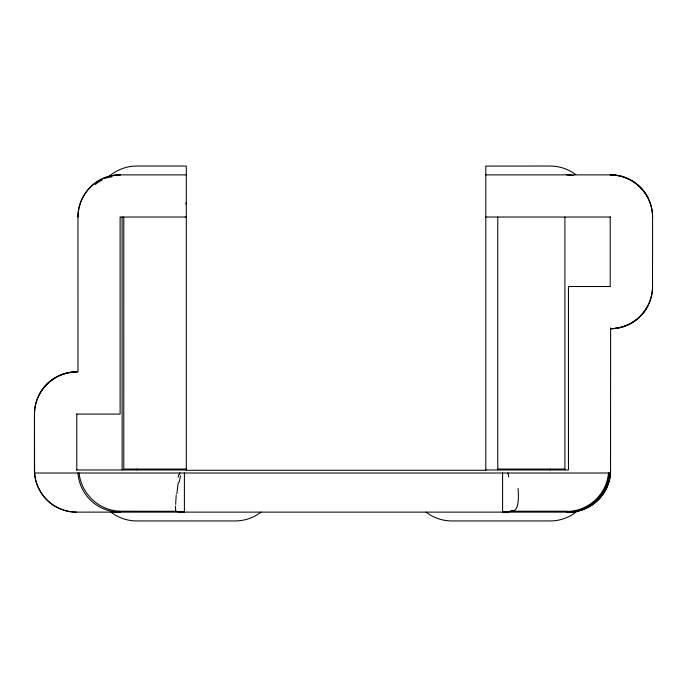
<?xml version="1.0" encoding="UTF-8"?>
<svg xmlns="http://www.w3.org/2000/svg" width="687" height="687" viewBox="0 0 687 687"><rect width="100%" height="100%" fill="white"/><g stroke="black" fill="none" stroke-linecap="round" stroke-linejoin="round"><path stroke-width="1.03" d="M186.297 174.876L120.122 174.876A42.173 42.156 -90 0 0 77.974 217.032L77.966 372.002L76.506 371.925A42.156 41.984 90 0 0 39.228 394.682L37.553 398.323A42.027 42.027 0 0 0 34.479 414.081L34.59 473.008L610.503 473.008L610.614 328.206M564.894 217.032L564.894 469.968M178.182 477.173L178.697 474.683M185.825 203.962L186.297 202.579M610.614 328.068L610.614 328.644A42.156 41.984 90 0 0 647.772 305.913L649.447 302.271A42.027 42.027 0 0 0 652.521 286.513L652.581 217.032A42.027 42.027 0 0 0 649.447 201.274L647.772 197.633A42.156 41.984 -90 0 0 640.181 187.216A42.156 41.984 90 0 0 610.494 174.876L485.812 174.876M101.504 180.346L102.011 180.028A42.156 42.096 90 0 0 95.278 184.545M105.3 178.285L112.831 175.7L120.277 174.876M576.084 510.802L574.753 511.162M573.379 511.472L566.723 512.124M185.859 217.032L186.297 217.032L120.122 217.032L120.122 414.081L76.506 414.081M485.812 217.032L610.494 217.032M610.494 286.513L568.458 286.513L568.458 469.968L485.812 469.968M186.297 469.075L123.772 469.075L123.78 217.032M497.766 469.075L564.903 469.075M76.506 469.968L186.297 469.968M184.399 473.008L184.399 512.124A83.488 59.065 -89.7 0 1 175.752 511.283L119.813 511.222A42.044 40.791 50.2 0 1 79.065 472.965M34.625 473.008A42.156 41.984 -90 0 0 76.506 512.124L568.458 512.124A42.156 42.156 0 0 0 610.511 473.008M120.277 512.124L113.621 511.472M566.723 174.876L573.319 175.511M507.925 473.008L508.766 476.907M610.193 217.032L610.193 286.513M550.115 469.075L550.115 469.968M502.601 473.008L502.601 512.124A42.156 42.156 0 0 0 511.265 511.231L567.187 511.222L567.187 512.116A42.156 41.984 -90 0 0 609.06 473.008M497.766 217.032L497.766 469.968M136.885 469.075L136.885 469.968M122.106 217.032L122.106 469.968M119.813 511.222L119.813 512.116A42.156 41.984 -90 0 1 77.94 473.008M76.807 414.081L76.807 469.968M184.399 512.124A42.173 42.173 0 0 1 175.735 511.231M511.24 511.188A83.488 59.03 -89.7 0 1 502.601 512.124M610.339 473.008A42.156 41.984 -90 0 1 568.458 512.124A42.173 42.156 -90 0 0 610.614 469.968M426.052 512.124A42.156 42.156 0 0 0 451.848 520.944L550.21 520.944A42.156 42.156 0 0 0 577.587 510.853M652.581 286.513A42.156 42.096 90 0 1 610.614 328.669A42.328 42.328 0 0 0 647.789 305.921M610.494 174.876A42.156 42.096 90 0 1 652.581 217.032M77.974 217.032A42.156 42.156 0 0 1 120.122 174.876M76.506 512.124A42.156 42.096 -90 0 1 34.419 469.968L34.479 414.081A42.156 42.096 90 0 1 76.506 371.925M109.362 176.602A77.124 1.219 0 0 0 108.683 176.774A42.156 42.156 0 0 1 136.782 166.056L186.297 166.056L186.297 470.294L485.812 470.294L485.812 166.074L550.21 166.056A42.156 42.156 0 0 1 575.783 174.687M175.803 510.664A42.019 2.954 -83.5 0 1 175.391 506.01M608.545 473.017A42.044 41.615 -44.2 0 1 567.187 511.463M518.05 488.526A42.062 11.353 75.6 0 1 511.094 510.364M175.709 504.413A42.105 3.212 -82 0 1 176.241 495.026M176.885 493.85A42.147 4.174 -80.1 0 1 178.311 482.214M179.333 482.094A41.855 7.274 -77.4 0 1 180.458 475.876M179.419 474.588A40.988 14.023 -74.8 0 1 179.779 472.991M260.948 512.124A42.156 42.156 0 0 1 235.152 520.944L136.79 520.944A42.156 42.156 0 0 1 110.933 512.098M111.346 176.997A77.236 1.194 0.1 0 1 108.915 176.774M39.211 394.673A42.328 42.328 0 0 1 76.807 371.95M610.193 174.902A42.328 42.328 0 0 1 647.789 197.624"/></g></svg>
